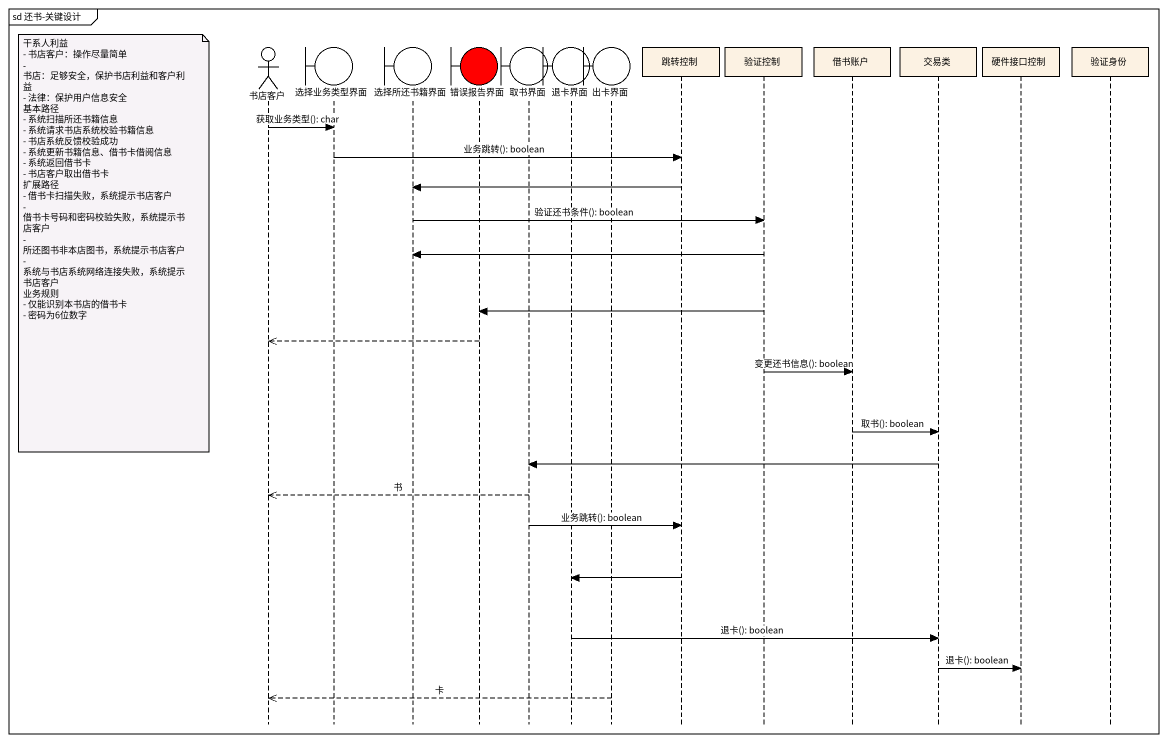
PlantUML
@startuml
mainframe sd 还书-关键设计
hide footbox
actor 书店客户
boundary 选择业务类型界面
boundary 选择所还书籍界面
boundary 错误报告界面 #FF0000
boundary 取书界面
boundary 退卡界面
boundary 出卡界面
participant 跳转控制
participant 验证控制
participant 借书账户
participant 交易类
participant 硬件接口控制
participant 验证身份

书店客户 -> 选择业务类型界面 : 获取业务类型(): char
选择业务类型界面 -> 跳转控制 : 业务跳转(): boolean
跳转控制 -> 选择所还书籍界面
选择所还书籍界面 -> 验证控制 : 验证还书条件(): boolean
note left of 书店客户
  干系人利益
  - 书店客户：操作尽量简单
  - 书店：足够安全，保护书店利益和客户利益
  - 法律：保护用户信息安全
  基本路径
  - 系统扫描所还书籍信息
  - 系统请求书店系统校验书籍信息
  - 书店系统反馈校验成功
  - 系统更新书籍信息、借书卡借阅信息
  - 系统返回借书卡
  - 书店客户取出借书卡
  扩展路径
  - 借书卡扫描失败，系统提示书店客户
  - 借书卡号码和密码校验失败，系统提示书店客户
  - 所还图书非本店图书，系统提示书店客户
  - 系统与书店系统网络连接失败，系统提示书店客户
  业务规则
  - 仅能识别本书店的借书卡
  - 密码为6位数字
end note
验证控制 -> 选择所还书籍界面
验证控制 -> 错误报告界面
错误报告界面 -->> 书店客户
验证控制 -> 借书账户 : 变更还书信息(): boolean
借书账户 -> 交易类 : 取书(): boolean
交易类 -> 取书界面
取书界面 -->> 书店客户 : 书
取书界面 -> 跳转控制 : 业务跳转(): boolean
跳转控制 -> 退卡界面
退卡界面 -> 交易类 : 退卡(): boolean
交易类 -> 硬件接口控制 : 退卡(): boolean
出卡界面 -->> 书店客户 : 卡
@enduml
